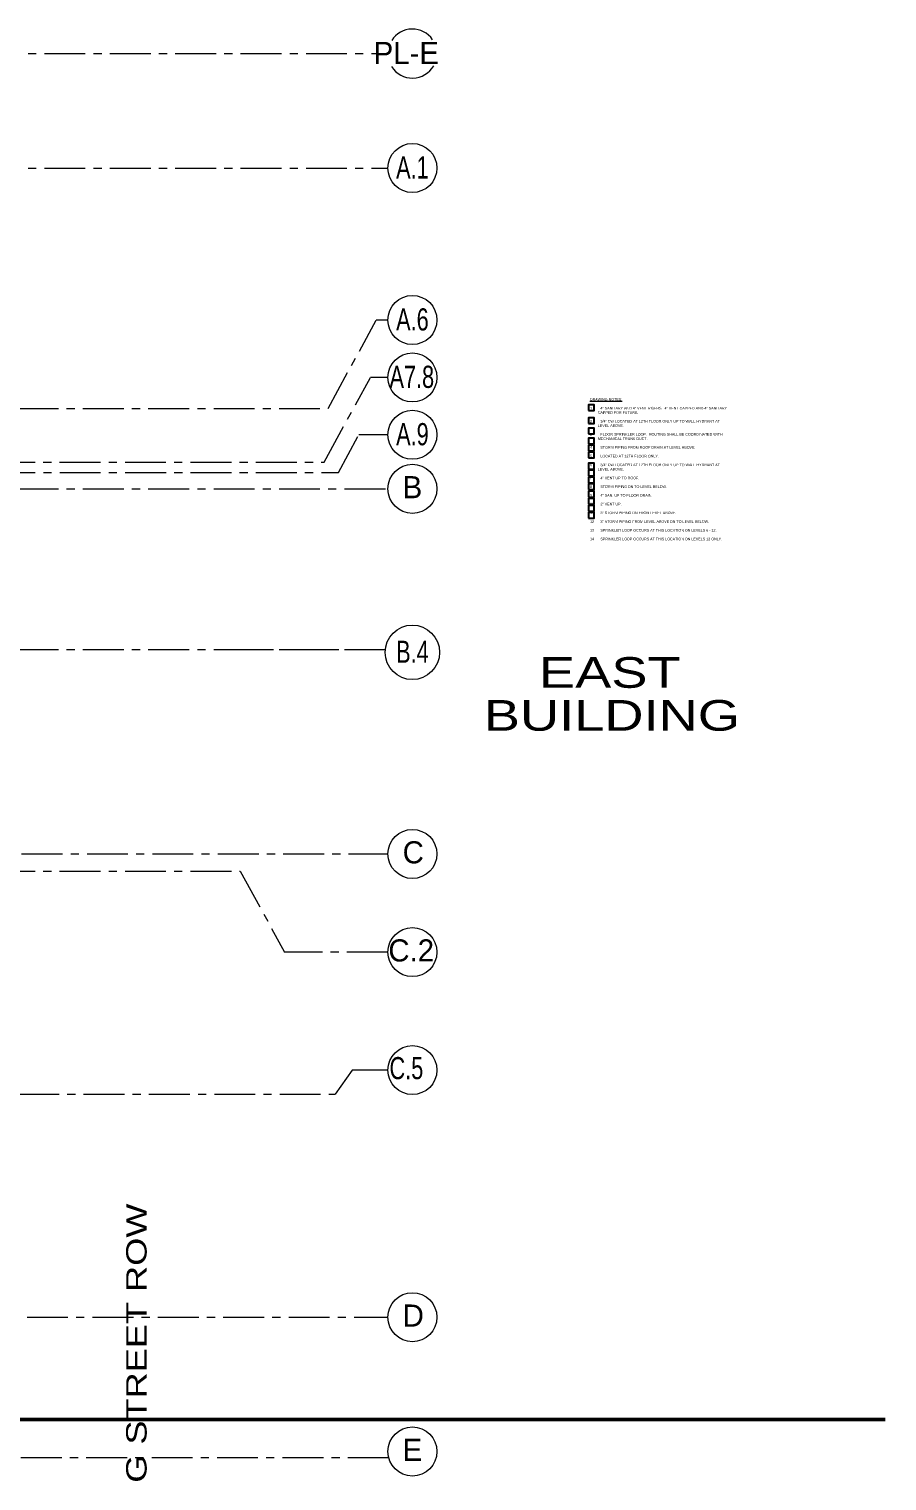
# Model space of a CAD drawing. Header units: inches. Extents: x -26500 to -19632, y -3347 to 2257.
# Drawn here: x -20892 to -19632, y -553 to 1578 of the extents above; entities that cross this region are included whole.
import ezdxf
from ezdxf.enums import TextEntityAlignment as Align

# ---------------------------------------------------------------- set-up
doc = ezdxf.new("R2010")
doc.units = ezdxf.units.IN
doc.header["$LTSCALE"] = 48
doc.header["$MEASUREMENT"] = 0
for name, pattern in [('A105$0$CENTER', [2, 1.25, -0.25, 0.25, -0.25]), ('NB - 9th floor_plan$0$HIDDEN2', [0.1875, 0.125, -0.0625]), ('NB - 9th floor_plan$0$PHANTOM2', [1.25, 0.625, -0.125, 0.125, -0.125, 0.125, -0.125])]:
    doc.linetypes.add(name, pattern=pattern)
doc.layers.add('A-Anno-Legn', color=8, linetype='Continuous', lineweight=18)
for name, color, linetype in [('A105$0$A-ANNO-TEXT', 8, 'Continuous'), ('A105$0$A-GRID-1DP0-15', 8, 'Continuous'), ('A105$0$A-GRID-GRD1-12', 8, 'Continuous'), ('A105$0$A-GRID-GRD3-12', 8, 'Continuous'), ('A105$0$A-GRID-GRDP0-15', 8, 'Continuous'), ('A105$0$A-GRID-ID1-12', 8, 'Continuous'), ('A105$0$A-GRID-ID3-12', 8, 'Continuous'), ('ANNTEXT', 6, 'Continuous'), ('ETEXT', 6, 'Continuous'), ('NB - 9th floor_plan$0$STMATCHLINE', 1, 'NB - 9th floor_plan$0$HIDDEN2'), ('XREF', 7, 'Continuous')]:
    doc.layers.add(name, color=color, linetype=linetype)
doc.styles.add('A105$0$style-Arial', font='arial.ttf')
doc.styles.add('ANNTEXT', font='romans.shx')
doc.styles.add('P08', font='arial.ttf', dxfattribs={"height": 0.08})

# ---------------------------------------------------------------- blocks, each defined once
blk = doc.blocks.new('ZA_SQR')
blk.add_lwpolyline([(-0.703125, -0.703125), (0.703125, -0.703125), (0.703125, 0.703125), (-0.703125, 0.703125)], close=True)
at = {"layer": 'ANNTEXT', "style": 'ANNTEXT'}
blk.add_attdef('SQRID', text='', height=0.75, dxfattribs=at).set_placement((0, 0), align=Align.MIDDLE)
at = {"layer": 'ANNTEXT', "style": 'ANNTEXT', "flags": 1}
blk.add_attdef('SQRDESCRIPTION', text='', height=0.75, dxfattribs=at).set_placement((0, -2.125), align=Align.MIDDLE)
blk = doc.blocks.new('NB - 9th floor_plan')
at = {"layer": 'NB - 9th floor_plan$0$STMATCHLINE', "linetype": 'NB - 9th floor_plan$0$PHANTOM2', "transparency": 33554687, "const_width": 5, "elevation": 0.2}
blk.add_lwpolyline([(-26104.8, -462.9), (-19634.8, -462.9)], dxfattribs=at)
blk = doc.blocks.new('A105')
at = {"layer": 'A105$0$A-GRID-1DP0-15', "lineweight": 13, "transparency": 33554687}
for centre, radius in [((-20328.9322, 1374.095), 36), ((-20328.9322, 1150.994), 36), ((-20328.9322, 982.5678), 36), ((-20328.9322, 903.1574), 36), ((-20328.9322, 663.1574), 40), ((-20328.9322, 367.1574), 36), ((-20328.9322, -312.841), 36), ((-20328.9322, -509.9051), 36)]:
    blk.add_circle(centre, radius, dxfattribs=at)
for start, end in [(34.3822491, 147.4603171), (211.8354434, 330.4148432)]:
    blk.add_arc((-20328.9322, 1542.095), 36, start, end, dxfattribs=at)
at = {"layer": 'A105$0$A-GRID-GRD1-12', "linetype": 'A105$0$CENTER', "lineweight": 0, "transparency": 33554687}
for p, q in [((-20417.4354, 49.9839), (-20442.3539, 14.5949)), ((-20364.9322, 49.9839), (-20417.4354, 49.9839)), ((-24363.5994, 14.5949), (-20442.3539, 14.5949))]:
    blk.add_line(p, q, dxfattribs=at)
at = {"layer": 'A105$0$A-GRID-GRD3-12', "linetype": 'A105$0$CENTER', "lineweight": 0, "transparency": 33554687}
for p, q in [((-20458.572, 942.0952), (-20390.5623, 1066.7172)), ((-20364.9322, 1066.7172), (-20390.5623, 1066.7172)), ((-21134.6783, 942.0952), (-20458.572, 942.0952)), ((-21134.6783, 342.0952), (-20581.5918, 342.0952)), ((-20581.5918, 342.0952), (-20516.6841, 223.1574)), ((-20364.9322, 223.1574), (-20516.6841, 223.1574))]:
    blk.add_line(p, q, dxfattribs=at)
at = {"layer": 'A105$0$A-GRID-GRDP0-15', "linetype": 'A105$0$CENTER', "lineweight": 0, "transparency": 33554687}
for p, q in [((-21061.0239, 1542.095), (-20364.9322, 1542.095)), ((-23941.0236, 1374.095), (-20364.9322, 1374.095)), ((-20452.7577, 1021.1697), (-20381.9089, 1150.994)), ((-20364.9322, 1150.994), (-20381.9089, 1150.994)), ((-23884.5631, 1021.1697), (-20452.7577, 1021.1697)), ((-20437.5384, 927.1574), (-20407.2994, 982.5678)), ((-20364.9322, 982.5678), (-20407.2994, 982.5678)), ((-24110.5721, 927.1574), (-20437.5384, 927.1574)), ((-23884.5631, 903.1574), (-20364.9322, 903.1574)), ((-23884.5631, 667.1574), (-20368.7317, 667.1574)), ((-20706.7814, 667.1574), (-20661.7134, 667.1574)), ((-20592.7031, 667.1574), (-20368.7317, 667.1574)), ((-24358.5266, 367.1574), (-20364.9322, 367.1574)), ((-24638.5067, -312.8426), (-20364.9322, -312.8426)), ((-24743.6228, -518.9051), (-20364.9322, -518.9051))]:
    blk.add_line(p, q, dxfattribs=at)
at = {"layer": 'A105$0$A-GRID-ID1-12', "lineweight": 13, "transparency": 33554687}
blk.add_circle((-20328.9322, 49.9839), 36, dxfattribs=at)
at = {"layer": 'A105$0$A-GRID-ID3-12', "lineweight": 13, "transparency": 33554687}
for centre in [(-20328.9322, 1066.7172), (-20328.9322, 223.1574)]:
    blk.add_circle(centre, 36, dxfattribs=at)
at = {"layer": 'A105$0$A-ANNO-TEXT', "lineweight": 13, "transparency": 33554687, "style": 'A105$0$style-Arial', "width": 1.266666}
for s, p in [('EAST', (-20039.151, 633.595)), ('BUILDING', (-20036.1331, 570.595))]:
    blk.add_text(s, height=45, dxfattribs=at).set_placement(p, align=Align.MIDDLE_CENTER)
at = {"layer": 'A105$0$A-ANNO-TEXT', "lineweight": 30, "transparency": 33554687, "style": 'A105$0$style-Arial', "width": 1.266666}
blk.add_text('G STREET ROW', height=30, rotation=90, dxfattribs=at).set_placement((-20719.0501, -555.8332))
at = {"layer": 'A105$0$A-GRID-1DP0-15', "lineweight": 13, "transparency": 33554687, "style": 'A105$0$style-Arial'}
for s, width, p in [('PL-E', 0.95, (-20385.7394, 1526.699)), ('A.1', 0.701538, (-20352.7727, 1358.699)), ('A.6', 0.701538, (-20352.7727, 1135.598)), ('A.9', 0.701538, (-20352.7727, 967.1718)), ('B', 0.95, (-20343.2042, 889.3679)), ('B.4', 0.701538, (-20352.7727, 647.7614)), ('C', 0.95, (-20343.2042, 353.3679)), ('D', 0.95, (-20343.2042, -326.6305)), ('E', 0.95, (-20343.2042, -523.6946))]:
    blk.add_text(s, height=32.5, dxfattribs=dict(at, width=width)).set_placement(p)
at = {"layer": 'A105$0$A-GRID-ID1-12', "lineweight": 13, "transparency": 33554687, "style": 'A105$0$style-Arial', "width": 0.701538}
blk.add_text('C.5', height=32.5, dxfattribs=at).set_placement((-20362.4941, 36.5968))
at = {"layer": 'A105$0$A-GRID-ID3-12', "lineweight": 13, "transparency": 33554687, "style": 'A105$0$style-Arial'}
for s, width, p in [('A7.8', 0.701538, (-20362.4941, 1051.3212)), ('C.2', 0.95, (-20364.2242, 209.3679))]:
    blk.add_text(s, height=32.5, dxfattribs=dict(at, width=width)).set_placement(p)

msp = doc.modelspace()

# ---------------------------------------------------------------- block references
at = {"layer": 'ETEXT', "xscale": 6.00192, "yscale": 6.00192, "zscale": 6.00192}
for p in [(-20066.1, 1022.4), (-20066.1, 1003.3), (-20066.1, 988), (-20066.1, 973.4), (-20066.1, 963.1), (-20066.1, 952.8), (-20066.1, 936.5), (-20066.1, 926.5), (-20066.1, 916.2), (-20066.1, 906.2), (-20066.1, 895.3), (-20066.1, 884.9)]:
    msp.add_blockref('ZA_SQR', p, dxfattribs=at)
at = {"layer": 'ETEXT', "transparency": 33554687, "xscale": 6.00192, "yscale": 6.00192, "zscale": 6.00192}
for p in [(-20066.1, 874.6), (-20066.1, 864.3)]:
    msp.add_blockref('ZA_SQR', p, dxfattribs=at)
at = {"layer": 'XREF', "transparency": 33554467}
msp.add_blockref('A105', (0, 0), dxfattribs=at)
at = {"layer": 'XREF'}
msp.add_blockref('NB - 9th floor_plan', (0, 0), dxfattribs=at)

# ---------------------------------------------------------------- texts
at = {"layer": 'A-Anno-Legn', "insert": (-20068.3, 1036.3), "char_height": 3.84, "attachment_point": 1, "style": 'P08'}
msp.add_mtext_dynamic_manual_height_columns('\\pi-192,l192,t192;{\\L\\C6;DRAWING NOTES:\\P\\pi0,l0,tz;\\A1;\\H0.99999x;\\l\\P\\pi-11.52,l11.52;1    ^I4" SANITARY AND 4" VENT RISERS.  \\A0;4" VENT CAPPED AND 4" SANITARY CAPPED FOR FUTURE.\\P\\A1;\\H0.99999x;\\P2    ^I\\H0.99998x;3/4" CW LOCATED AT 12TH FLOOR ONLY UP TO WALL HYDRANT AT LEVEL ABOVE.\\P\\P3^IFLOOR SPRINKLER LOOP.  ROUTING SHALL BE COORDINATED WITH MECHANICAL TRUNK DUCT.\\P\\P4^ISTORM PIPING FROM ROOF DRAIN AT LEVEL ABOVE. \\P\\P5^ILOCATED AT 12TH FLOOR ONLY.\\P\\P6^I3/4" CW LOCATED AT 12TH FLOOR ONLY UP TO WALL HYDRANT AT LEVEL ABOVE.\\P\\P7^I4" VENT UP TO ROOF.\\P\\P8^ISTORM PIPING DN TO LEVEL BELOW.\\P\\P9^I4" SAN. UP TO FLOOR DRAIN.\\P\\P10^I2" VENT UP.\\P\\P11^I3" STORM PIPING DN FROM LEVEL ABOVE.\\P\\P12^I3" STORM PIPING FROM LEVEL ABOVE DN TO LEVEL BELOW.\\P\\P13^ISPRINKLER LOOP OCCURS AT THIS LOCATION ON LEVELS 6 - 12.\\P\\P14^ISPRINKLER LOOP OCCURS AT THIS LOCATION ON LEVELS 12 ONLY.}', width=205.555, gutter_width=1, heights=[0], dxfattribs=at)

doc.saveas('drawing.dxf')
